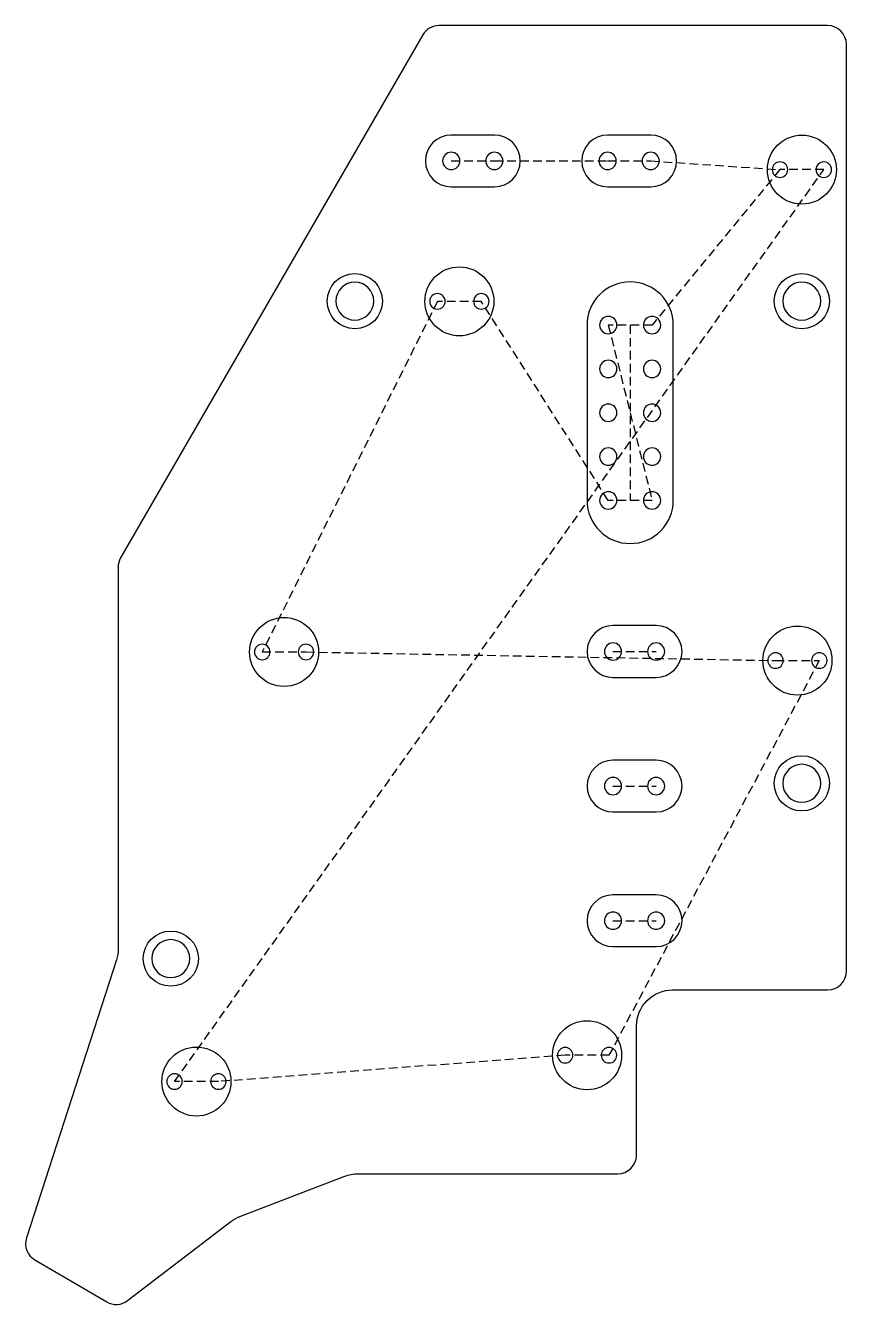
# Model space of a CAD drawing. Header units: millimetres. Extents: x -51.1 to -3.6, y -4.5 to 69.6.
import ezdxf

# ---------------------------------------------------------------- set-up
doc = ezdxf.new("R2010")
doc.units = ezdxf.units.MM
doc.linetypes.add('DASHED', pattern=[0.75, 0.5, -0.25])
doc.layers.get('0').update_dxf_attribs({"linetype": 'CONTINUOUS'})

msp = doc.modelspace()

# ---------------------------------------------------------------- linework, layer by layer
at = {"linetype": 'DASHED'}
for p, q in [((-26.47, 61.73), (-23.97, 61.73)), ((-26.47, 61.73), (-23.97, 61.73)), ((-23.97, 61.73), (-17.408, 61.73)), ((-17.408, 61.73), (-14.908, 61.73)), ((-17.408, 61.73), (-14.908, 61.73)), ((-14.908, 61.73), (-7.415, 61.222)), ((-42.509, 8.379), (-4.875, 61.222)), ((-7.415, 61.222), (-14.828, 52.215)), ((-4.875, 61.222), (-7.415, 61.222)), ((-27.269, 53.591), (-37.429, 33.271)), ((-24.729, 53.591), (-27.269, 53.591)), ((-17.368, 42.055), (-24.729, 53.591)), ((-14.828, 52.215), (-17.368, 52.215)), ((-17.368, 52.215), (-14.828, 42.055)), ((-16.098, 52.215), (-16.098, 42.055)), ((-14.828, 42.055), (-17.368, 42.055)), ((-37.429, 33.271), (-34.889, 33.271)), ((-34.889, 33.271), (-7.674, 32.774)), ((-5.134, 32.774), (-17.326, 9.903)), ((-17.094, 33.299), (-14.594, 33.299)), ((-7.674, 32.774), (-5.134, 32.774)), ((-17.094, 25.499), (-14.594, 25.499)), ((-17.094, 17.699), (-14.594, 17.699)), ((-19.866, 9.903), (-39.969, 8.379)), ((-17.326, 9.903), (-19.866, 9.903)), ((-39.969, 8.379), (-42.509, 8.379))]:
    msp.add_line(p, q, dxfattribs=at)
for points in [[(-27.184, 69.572, 0.267862), (-28.125, 69.028), (-45.632, 38.727, 0.131807), (-45.778, 38.183), (-45.778, 38.183), (-45.778, 16.07, -0.078985), (-45.88, 15.422), (-51.091, -0.682, 0.352331), (-50.605, -1.956), (-46.44, -4.389, 0.304344), (-45.231, -4.314), (-39.244, 0.264, -0.071633), (-38.725, 0.554), (-32.646, 2.89, -0.092834), (-31.89, 3.031), (-16.819, 3.031, 0.410656), (-15.731, 4.106), (-15.731, 11.598), (-15.731, 11.598, -0.414227), (-13.644, 13.685), (-4.651, 13.685, 0.414197), (-3.563, 14.773), (-3.563, 68.484, 0.414204), (-4.651, 69.572)], [(-26.47, 60.23), (-23.97, 60.23, 1), (-23.97, 63.23), (-26.47, 63.23, 1)], [(-17.408, 60.23), (-14.908, 60.23, 1), (-14.908, 63.23), (-17.408, 63.23, 1)], [(-18.598, 52.215), (-18.598, 42.055, 1), (-13.598, 42.055), (-13.598, 52.215, 1)], [(-17.094, 31.799), (-14.594, 31.799, 1), (-14.594, 34.799), (-17.094, 34.799, 1)], [(-17.094, 23.999), (-14.594, 23.999, 1), (-14.594, 26.999), (-17.094, 26.999, 1)], [(-17.094, 16.199), (-14.594, 16.199, 1), (-14.594, 19.199), (-17.094, 19.199, 1)]]:
    msp.add_lwpolyline(points, format="xyb", close=True)
for centre, radius in [((-6.145, 61.222), 2), ((-25.999, 53.591), 2), ((-32.058, 53.602), 1.6), ((-6.15, 53.602), 1.6), ((-36.159, 33.271), 2), ((-6.404, 32.774), 2), ((-6.15, 25.662), 1.6), ((-42.726, 15.502), 1.6), ((-18.596, 9.903), 2), ((-41.239, 8.379), 2)]:
    msp.add_circle(centre, radius)
at = {"extrusion": (0, 0, -1)}
for centre, radius in [((26.47, 61.73), 0.5), ((23.97, 61.73), 0.5), ((17.408, 61.73), 0.5), ((14.908, 61.73), 0.5), ((7.415, 61.222), 0.45), ((4.875, 61.222), 0.45), ((32.058, 53.602), 1.1), ((6.15, 53.602), 1.1), ((27.269, 53.591), 0.45), ((24.729, 53.591), 0.45), ((17.368, 52.215), 0.5), ((14.828, 52.215), 0.5), ((17.368, 49.675), 0.5), ((14.828, 49.675), 0.5), ((17.368, 47.135), 0.5), ((14.828, 47.135), 0.5), ((17.368, 44.595), 0.5), ((14.828, 44.595), 0.5), ((17.368, 42.055), 0.5), ((14.828, 42.055), 0.5), ((37.429, 33.271), 0.45), ((34.889, 33.271), 0.45), ((17.094, 33.299), 0.5), ((14.594, 33.299), 0.5), ((7.674, 32.774), 0.45), ((5.134, 32.774), 0.45), ((6.15, 25.662), 1.1), ((17.094, 25.499), 0.5), ((14.594, 25.499), 0.5), ((17.094, 17.699), 0.5), ((14.594, 17.699), 0.5), ((42.726, 15.502), 1.1), ((19.866, 9.903), 0.45), ((17.326, 9.903), 0.45), ((42.509, 8.379), 0.45), ((39.969, 8.379), 0.45)]:
    msp.add_circle(centre, radius, dxfattribs=at)

doc.saveas('drawing.dxf')
